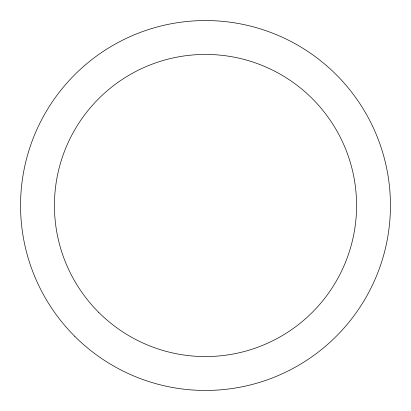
<?xml version="1.0" encoding="UTF-8"?>
<svg xmlns="http://www.w3.org/2000/svg" width="411" height="411" viewBox="0 0 411 411"><rect width="100%" height="100%" fill="white"/><g stroke="black" fill="none" stroke-linecap="round" stroke-linejoin="round"><path stroke-width="0.62" d="M74.72 336.28A184.95 184.95 0 0 0 384.146 253.366A184.95 184.95 0 0 0 157.634 26.854A184.95 184.95 0 0 0 74.72 336.28M98.676 312.324A151.073 151.073 0 0 0 351.426 244.602A151.073 151.073 0 0 0 166.398 59.574A151.073 151.073 0 0 0 98.676 312.324"/></g></svg>
